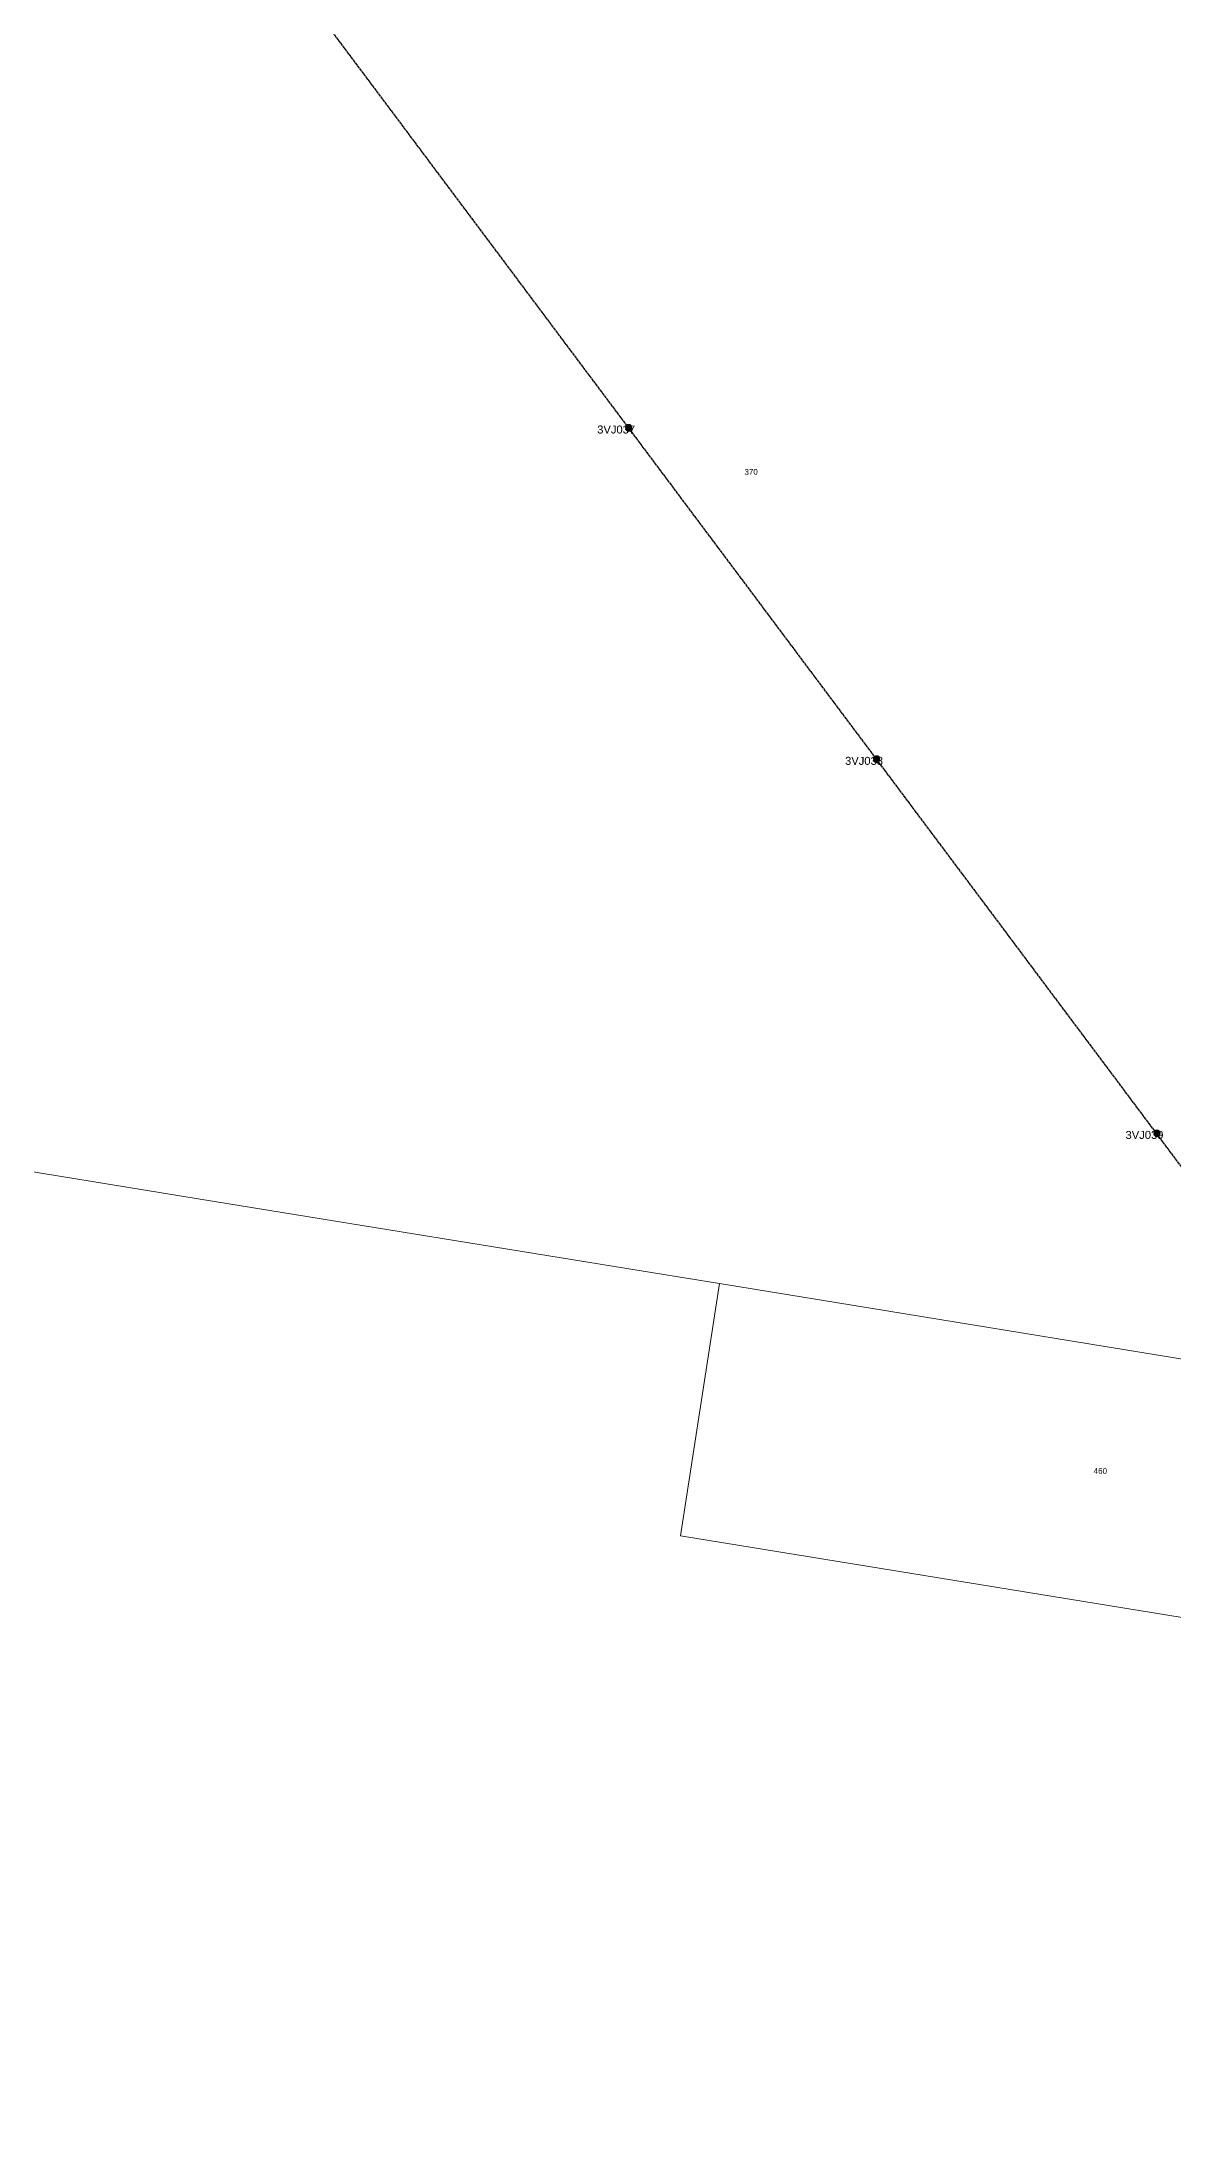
# Model space of a CAD drawing. Header units: metres. Extents: x 234668 to 239817, y 6157151 to 6160743.
# Drawn here: x 237844 to 238197, y 6158594 to 6159248 of the extents above; entities that cross this region are included whole.
import ezdxf
from ezdxf.enums import TextEntityAlignment as Align

# ---------------------------------------------------------------- set-up
doc = ezdxf.new("R2010")
doc.units = ezdxf.units.M
doc.linetypes.add('Cable Exist OH', pattern=[1, 1, 0])
doc.layers.get('0').update_dxf_attribs({"color": 6})
doc.layers.add('Cadastre Land Parcels_SP_EXT', color=8, linetype='Continuous', lineweight=5)
doc.layers.add('Mains_HV_EXT', color=7, linetype='Continuous')
doc.layers.add('SupportsOH_SP_TR_HV_LV_SL_EXT', color=7, linetype='Continuous')
doc.styles.add('POLE_LABEL', font='arial.ttf')
doc.styles.get("Standard").update_dxf_attribs({"font": 'arial.ttf'})

# ---------------------------------------------------------------- blocks, each defined once
blk = doc.blocks.new('POLE_EXT')
blk.add_hatch(color=256).paths.add_polyline_path([(-1, 0, 1), (1, 0, 1)])
blk.add_lwpolyline([(-1, 0, 1), (1, 0, 1)], format="xyb", close=True)
for tag, height, flags, p in [('pNumber', 2.5, 8, (-17.84, 2.07)), ('OWNED_BY', 0.2, 9, (1.35, -0.4)), ('SPECIAL_USE', 0.2, 9, (1.35, -0.8)), ('STATE', 0.2, 9, (1.35, -1)), ('cLV', 0.2, 9, (1.35, -1.4)), ('hDepth', 0.2, 9, (1.35, -1.6)), ('hDia', 0.2, 9, (1.35, -1.8)), ('cHV', 0.2, 9, (1.35, -2)), ('cLinedev', 0.2, 9, (1.35, -3.4)), ('pExisting', 0.2, 9, (1.35, -3.8)), ('pFooting', 0.2, 9, (1.35, -4.4)), ('pNew', 0.2, 9, (1.35, -4.6)), ('pRelocate', 0.2, 9, (1.35, -5)), ('pRemove', 0.2, 9, (1.35, -5.2)), ('pReplace', 0.2, 9, (1.35, -5.4)), ('pStay', 0.2, 9, (1.35, -5.6)), ('pType', 0.2, 9, (1.35, -5.8)), ('cspan', 0.2, 9, (1.35, -6)), ('STREETNAME', 0.2, 9, (1.35, -6.2)), ('SUBURB', 0.2, 9, (1.35, -6.4)), ('PARENT', 0.2, 9, (1.35, -0.6)), ('USAGE', 0.2, 9, (1.35, -1.2)), ('LBRACKET', 0.2, 9, (1.35, -2.2)), ('LExisting', 0.2, 9, (1.35, -2.4)), ('LANTNUMBER', 0.2, 9, (1.35, -2.6)), ('LOther', 0.2, 9, (1.35, -2.8)), ('LRemove', 0.2, 9, (1.35, -3)), ('LEGEND', 0.2, 9, (1.35, -3.2)), ('LOCATION', 0.2, 9, (1.35, -3.6)), ('PFNUMBER', 0.2, 9, (1.35, -4)), ('NEWPFNUMBER', 0.2, 9, (1.35, -4.2)), ('NOTES', 0.2, 9, (1.35, -6.6)), ('OPERATED_BY', 0.2, 9, (1.36, -7.01)), ('MAINTAINED_BY', 0.2, 9, (1.36, -6.81))]:
    blk.add_attdef(tag, text='', height=height, dxfattribs=dict(flags=flags)).set_placement(p, align=Align.MIDDLE_LEFT)
at = {"style": 'POLE_LABEL'}
for tag, height, flags, p in [('STRUCTURE_PLANT_NUMBER', 0.2, 9, (1.35, 0.03)), ('ASSET_NUM', 2.5, 8, (2, 2)), ('STREET_CODE', 0.2, 9, (1.35, -0.2))]:
    blk.add_attdef(tag, text='', height=height, dxfattribs=dict(at, flags=flags)).set_placement(p, align=Align.MIDDLE_LEFT)
at = {"flags": 1}
blk.add_attdef('Z', (1.35, -7.33), '', height=0.2, dxfattribs=at)

msp = doc.modelspace()

# ---------------------------------------------------------------- linework, layer by layer
at = {"layer": 'Cadastre Land Parcels_SP_EXT', "linetype": 'Continuous'}
for points in [[(238261.01, 6158826.14), (238200.69, 6158906.45), (238200.7, 6158906.54), (238274.12, 6159383.05), (238212.59, 6159489), (237991.99, 6159572.78), (237839.65, 6159630.6), (237728.98, 6158912.8), (237897.89, 6158885.27), (238035.1, 6158862.97), (238055.73, 6158859.61), (238261.01, 6158826.14)], [(237728.98, 6158912.8), (237637.39, 6158927.72), (237353.01, 6158974.11), (237326.6, 6158588.43), (237395.07, 6158379.26), (237586.33, 6158348.1), (238435.92, 6158593.39), (238330.14, 6158734.15), (238043.55, 6158780.83), (238055.73, 6158859.61), (238035.1, 6158862.97), (237897.89, 6158885.27), (237728.98, 6158912.8)], [(238330.14, 6158734.15), (238261.01, 6158826.14), (238055.73, 6158859.61), (238043.55, 6158780.83), (238330.14, 6158734.15)]]:
    msp.add_lwpolyline(points, close=True, dxfattribs=at)
at = {"layer": 'Mains_HV_EXT', "linetype": 'Cable Exist OH'}
msp.add_lwpolyline([(238574.08, 6158395.44), (238192.34, 6158906.42), (237848.24, 6159366.25)], dxfattribs=at)

# ---------------------------------------------------------------- block references
at = {"layer": 'SupportsOH_SP_TR_HV_LV_SL_EXT'}
ref = msp.add_blockref('POLE_EXT', (238027.33, 6159126.92), dxfattribs=at)
ref.add_attrib('ASSET_NUM', '3VJ037', dxfattribs={"layer": '0', "height": 2.5, "style": 'POLE_LABEL'}).set_placement((238029.33, 6159127.67), align=Align.TOP_RIGHT)
ref = msp.add_blockref('POLE_EXT', (238104.79, 6159023.41), dxfattribs=at)
ref.add_attrib('ASSET_NUM', '3VJ038', dxfattribs={"layer": '0', "height": 2.5, "style": 'POLE_LABEL'}).set_placement((238106.79, 6159024.16), align=Align.TOP_RIGHT)
ref = msp.add_blockref('POLE_EXT', (238192.42, 6158906.54), dxfattribs=at)
ref.add_attrib('ASSET_NUM', '3VJ039', dxfattribs={"layer": '0', "height": 2.5, "style": 'POLE_LABEL'}).set_placement((238194.42, 6158907.29), align=Align.TOP_RIGHT)

# ---------------------------------------------------------------- texts
at = {"layer": 'Cadastre Land Parcels_SP_EXT'}
for s, p in [('370', (238063.49, 6159112.29)), ('460', (238172.61, 6158800.18))]:
    msp.add_text(s, height=1.8, dxfattribs=at).set_placement(p)

doc.saveas('drawing.dxf')
